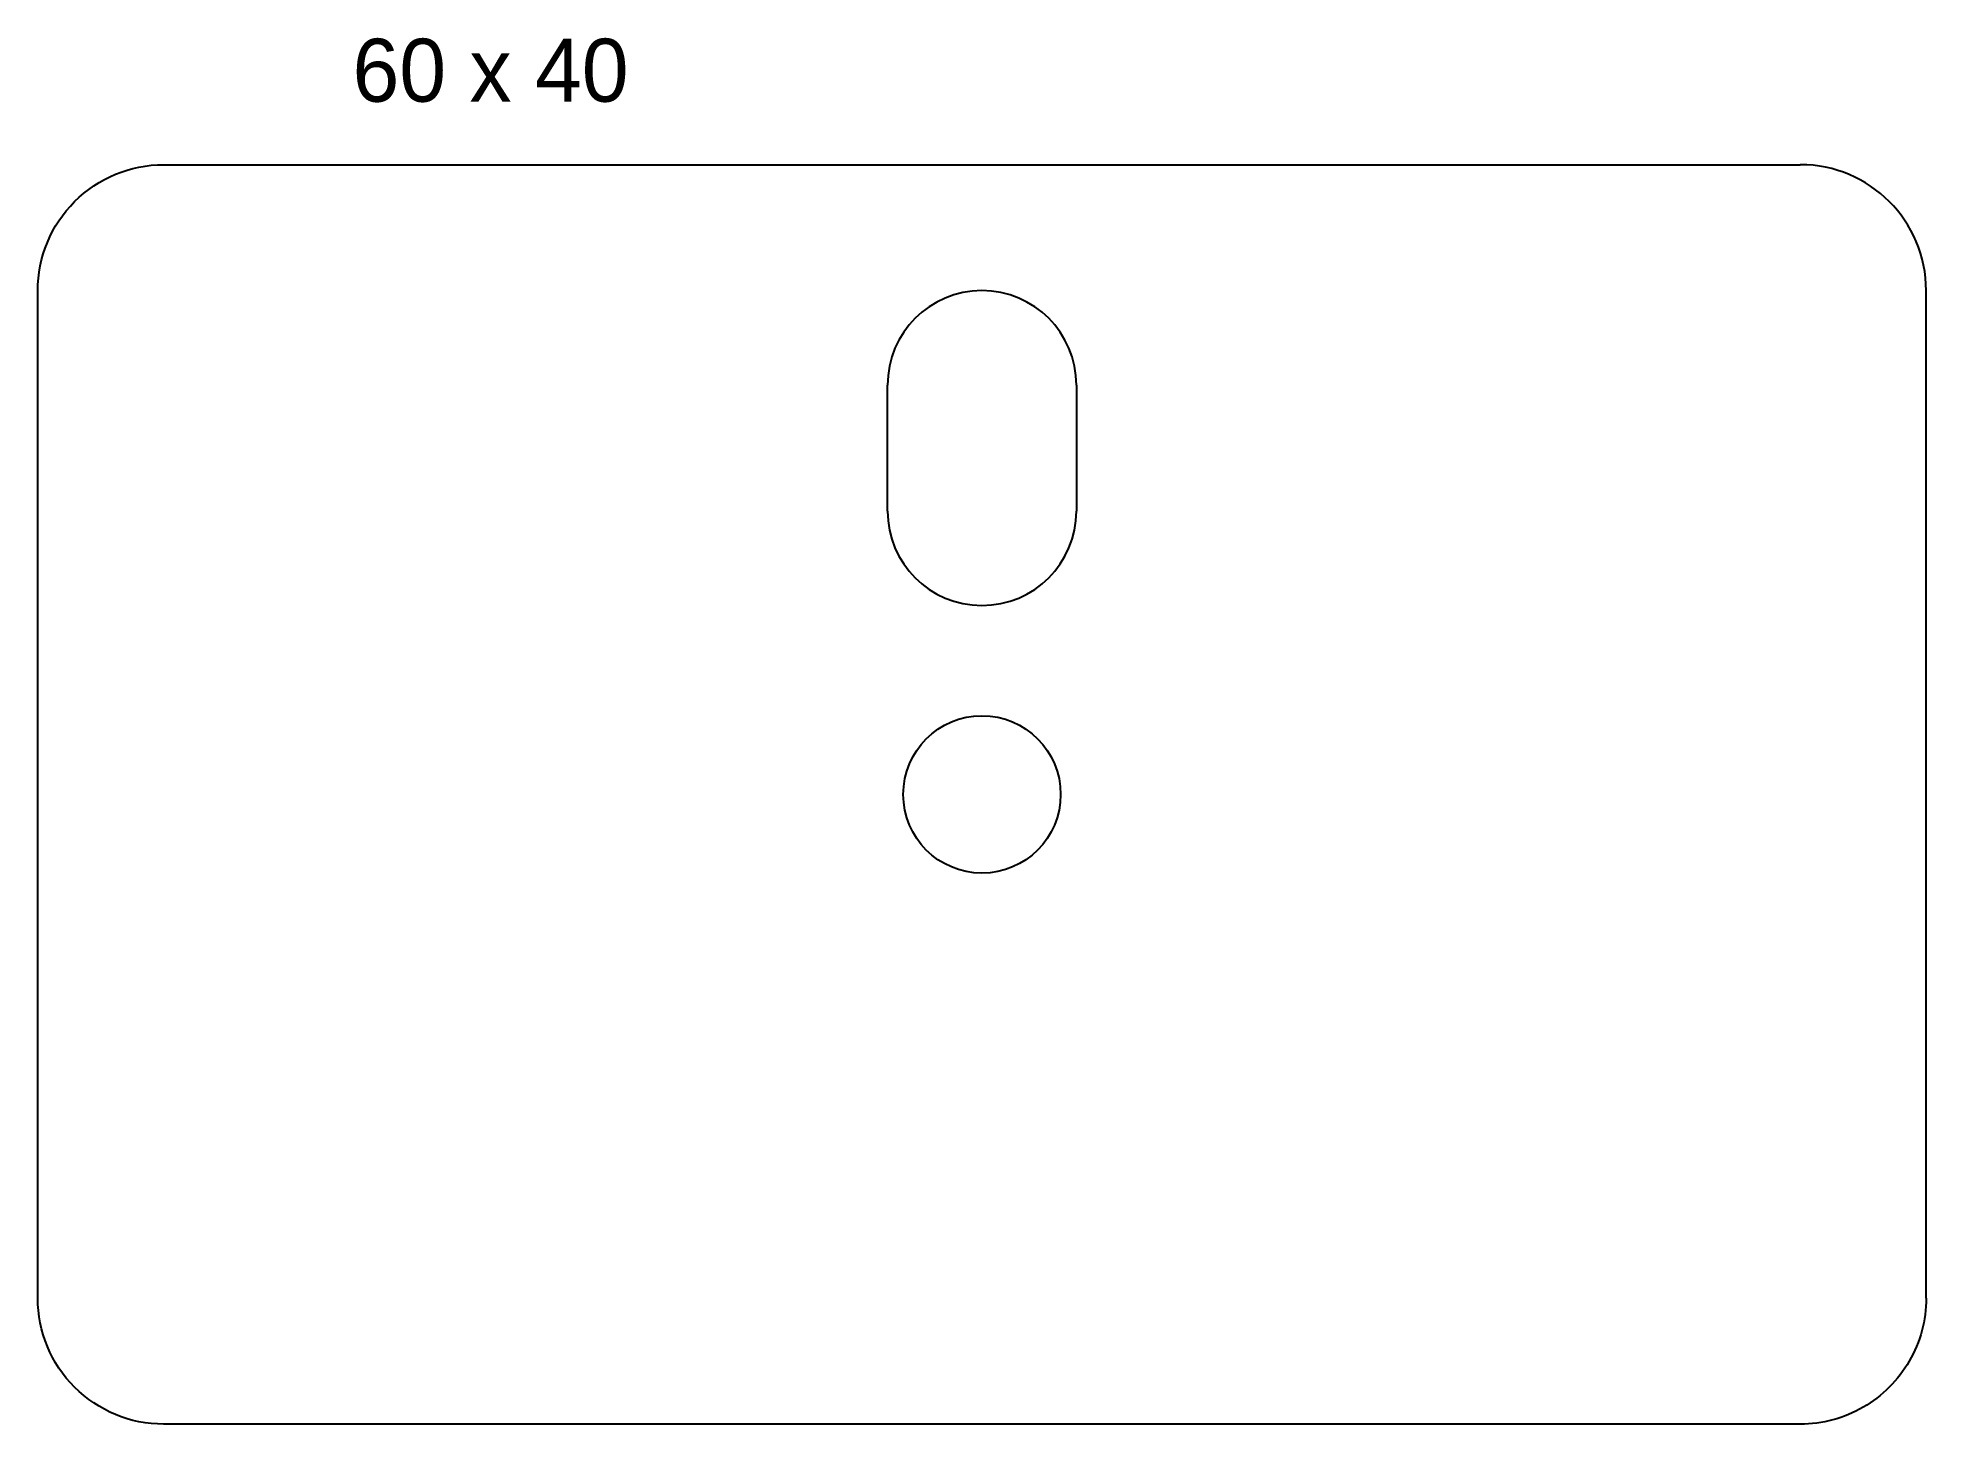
# Model space of a CAD drawing. Header units: millimetres. Extents: x -10 to 50, y -10 to 34.
import ezdxf

# ---------------------------------------------------------------- set-up
doc = ezdxf.new("R2010")
doc.units = ezdxf.units.MM
doc.layers.add('DIMS', color=7, linetype='Continuous')

msp = doc.modelspace()

# ---------------------------------------------------------------- linework, layer by layer
for p, q in [((-6, 30), (46, 30)), ((50, -6), (50, 26)), ((17, 19), (17, 23)), ((23, 23), (23, 19))]:
    msp.add_line(p, q)
msp.add_lwpolyline([(46, -10), (-6, -10, -0.414214), (-10, -6), (-10, 26, -0.414214), (-6, 30)], format="xyb")
msp.add_circle((20, 10), 2.5)
for centre, radius, start, end in [((46, 26), 4, 0, 90), ((20, 23), 3, 0, 180), ((20, 19), 3, 180, 360)]:
    msp.add_arc(centre, radius, start, end)
msp.add_open_spline([(50, -6), (50.002, -6.699), (49.718, -7.744), (48.861, -8.861), (47.744, -9.718), (46.699, -10.002), (46, -10)], degree=3, knots=[0, 0, 0, 0, 0.333333, 0.5, 0.666667, 1, 1, 1, 1])

# ---------------------------------------------------------------- texts
at = {"layer": 'DIMS'}
msp.add_text('60 x 40', height=2, dxfattribs=at).set_placement((0, 32))

doc.saveas('drawing.dxf')
